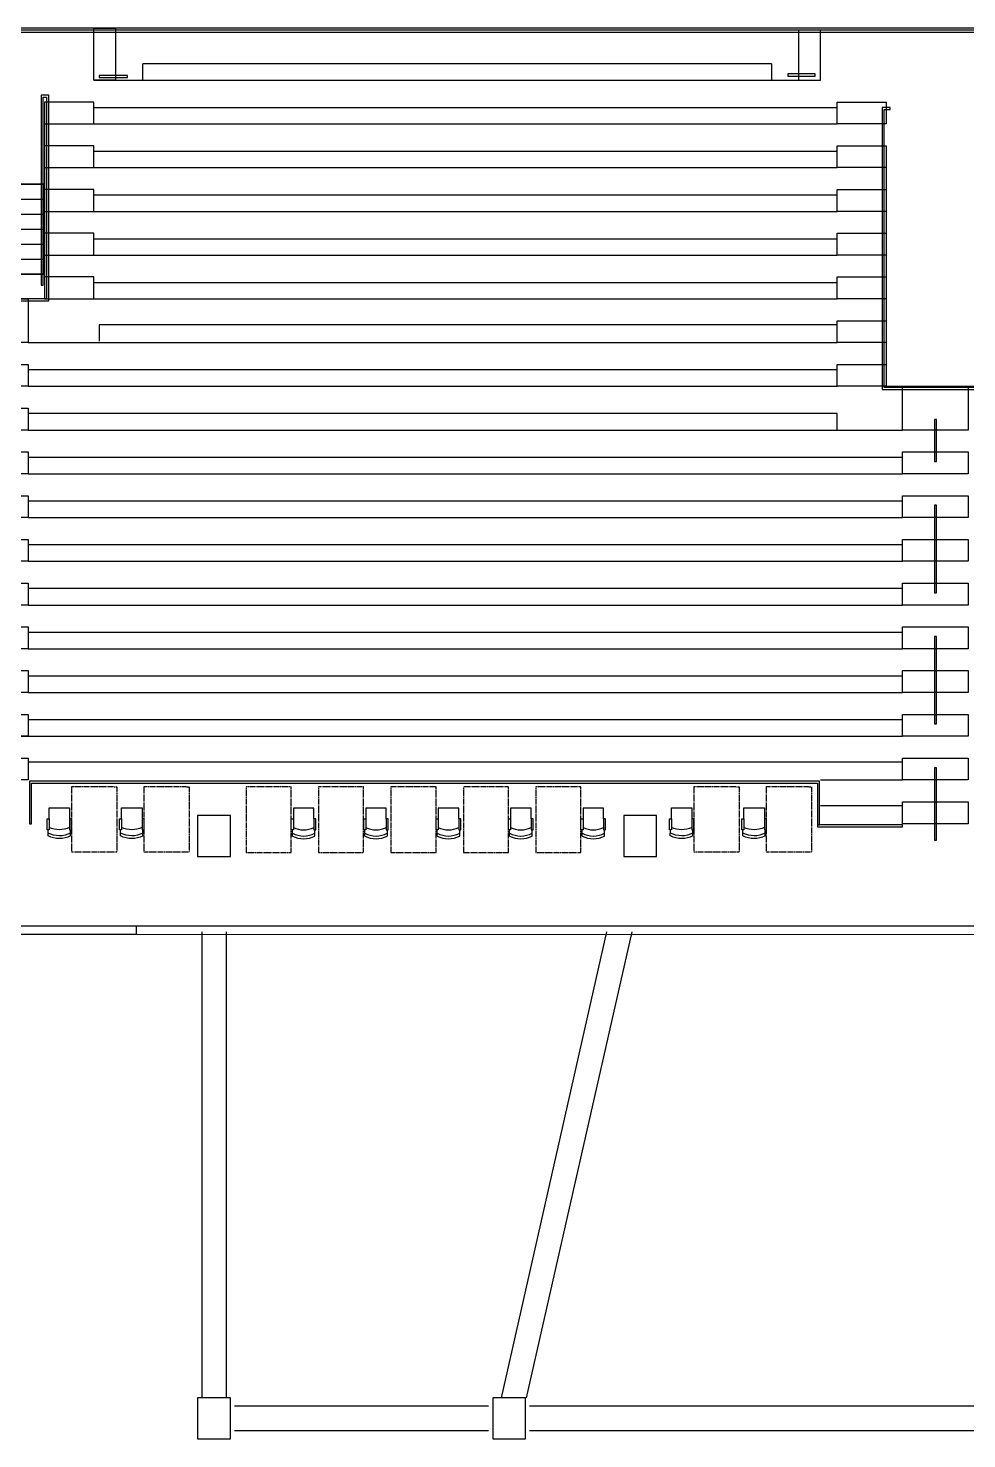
# Model space of a CAD drawing. Header units: inches. Extents: x -2562 to 2562, y 45 to 1163.
# Drawn here: x -1540 to -853, y 45 to 1077 of the extents above; entities that cross this region are included whole.
import ezdxf

# ---------------------------------------------------------------- set-up
doc = ezdxf.new("R2010")
doc.units = ezdxf.units.IN
doc.header["$LTSCALE"] = 10
doc.header["$MEASUREMENT"] = 0
doc.linetypes.add('HIDDEN2', pattern=[0.1875, 0.125, -0.0625])
doc.layers.get('0').update_dxf_attribs({"linetype": 'CONTINUOUS'})
doc.layers.add('A-FLOR', color=3, linetype='CONTINUOUS')
doc.layers.add('A-WALL', color=5, linetype='CONTINUOUS')

# ---------------------------------------------------------------- blocks, each defined once
blk = doc.blocks.new('WHCHCOMPlow')
for p, q in [((49.6, 32.4), (34.6, 32.4)), ((34.6, 32.4), (34.6, 24.5)), ((49.6, 24.5), (49.6, 32.4)), ((33.9, 12), (33.9, 16.5)), ((50.4, 12), (50.4, 16.5))]:
    blk.add_line(p, q)
at = {"linetype": 'HIDDEN2', "ltscale": 0.5}
blk.add_lwpolyline([(33, 0), (33, 48), (0, 48), (0, 0)], close=True, dxfattribs=at)
for points in [[(34.6, 16.5), (33.1, 16.5), (33.1, 24.5), (34.6, 24.5)], [(49.6, 16.5), (51.1, 16.5), (51.1, 24.5), (49.6, 24.5)]]:
    blk.add_lwpolyline(points, close=True)
for centre, radius, start, end in [((42.1, 30), 18, 242.7363, 297.2292), ((42.1, 28), 18, 242.7363, 297.2292), ((42.1, 33.9), 17.4, 244.4325, 295.5332)]:
    blk.add_arc(centre, radius, start, end)

msp = doc.modelspace()

# ---------------------------------------------------------------- linework, layer by layer
at = {"layer": 'A-FLOR', "linetype": 'Continuous', "lineweight": -3}
for p, q in [((2208, 1075.5), (-2208, 1075.5)), ((-2208, 1074), (2208, 1074)), ((-1467.4, 1042.5), (-1488, 1042.5)), ((-1488, 1042.5), (-1488, 1041)), ((-1467.4, 1041), (-1467.4, 1042.5)), ((-964, 1043.5), (-984, 1043.5)), ((-984, 1043.5), (-984, 1042)), ((-964, 1042), (-964, 1043.5)), ((-1488, 1041), (-1467.4, 1041)), ((-984, 1042), (-964, 1042)), ((-1525, 1028), (-1530.5, 1028)), ((-1530.5, 1028), (-1530.5, 889)), ((-1529, 889), (-1529, 1026.5)), ((-1529, 1026.5), (-1526.5, 1026.5)), ((-1526.5, 1026.5), (-1526.5, 879)), ((-1525, 877.5), (-1525, 1028)), ((-909.2, 1019), (-915, 1019)), ((-915, 1019), (-915, 812.7)), ((-913.5, 814.2), (-913.5, 1017.5)), ((-913.5, 1017.5), (-910.7, 1017.5)), ((-910.7, 1017.5), (-910.7, 1017.5)), ((-910.7, 1017.5), (-909.2, 1017.5)), ((-909.2, 1017.5), (-909.2, 1019)), ((-1530.5, 889), (-1529, 889)), ((-1603, 877.5), (-1525, 877.5)), ((-1526.5, 879), (-1601.5, 879)), ((-915, 812.7), (-837, 812.7)), ((-838.5, 814.2), (-913.5, 814.2)), ((-876.7, 790.7), (-876.7, 760)), ((-875.2, 790.7), (-876.7, 790.7)), ((-875.2, 760), (-875.2, 790.7)), ((-876.7, 760), (-875.2, 760)), ((-876.7, 728), (-876.7, 664)), ((-875.2, 728), (-876.7, 728)), ((-875.2, 664), (-875.2, 728)), ((-876.7, 664), (-875.2, 664)), ((-876.7, 632), (-876.7, 568)), ((-875.2, 632), (-876.7, 632)), ((-875.2, 568), (-875.2, 632)), ((-876.7, 568), (-875.2, 568)), ((-876.7, 536), (-876.7, 483)), ((-875.2, 536), (-876.7, 536)), ((-875.2, 483), (-875.2, 536)), ((-960.7, 526.2), (-1539.1, 526.2)), ((-1539.1, 526.2), (-1539.1, 495)), ((-1537.6, 495), (-1537.6, 524.7)), ((-1537.6, 524.7), (-962.2, 524.7)), ((-962.2, 524.7), (-962.2, 494.2)), ((-960.7, 494.2), (-960.7, 526.2)), ((-1539.1, 495), (-1537.6, 495)), ((-900.1, 494.2), (-962.2, 494.2)), ((-962.2, 494.2), (-962.2, 492.7)), ((-962.2, 494.2), (-960.7, 494.2)), ((-962.2, 492.7), (-900.1, 492.7)), ((-900.1, 492.7), (-900.1, 494.2)), ((-876.7, 483), (-875.2, 483))]:
    msp.add_line(p, q, dxfattribs=at)
at = {"layer": 'A-FLOR'}
for p, q in [((-976, 1039), (-976, 1075.5)), ((-960, 1039), (-960, 1075.5)), ((-996, 1051), (-1456, 1051)), ((-1456, 1039), (-1456, 1051)), ((-996, 1051), (-996, 1039)), ((-1492, 1039), (-960, 1039)), ((-1492, 1019), (-948, 1019)), ((-1492, 1007), (-948, 1007)), ((-1492, 987), (-948, 987)), ((-1492, 975), (-948, 975)), ((-1492, 955), (-948, 955)), ((-1492, 943), (-948, 943)), ((-1492, 923), (-948, 923)), ((-1492, 911), (-948, 911)), ((-1492, 891), (-948, 891)), ((-1492, 879), (-948, 879)), ((-912, 815), (-606.1, 815)), ((-960, 527), (-900, 527))]:
    msp.add_line(p, q, dxfattribs=at)
at = {"layer": 'A-FLOR', "linetype": 'Continuous', "lineweight": 35}
for p, q in [((-1528, 963, -306), (-1600, 963, -306)), ((-1528, 897, -306), (-1528, 963, -306)), ((-1600, 897, -306), (-1528, 897, -306))]:
    msp.add_line(p, q, dxfattribs=at)
at = {"layer": 'A-FLOR'}
for points in [[(2200, 1077), (-2200, 1077)], [(-1528, 1023), (-1528, 879), (-1600, 879), (-1600, 1023)], [(-912, 991), (-912, 815), (-840, 815), (-840, 1023)], [(-948, 860), (-1488, 860), (-1488, 848)], [(-1540, 847), (-948, 847)], [(-948, 827), (-1540, 827)], [(-1540, 815), (-948, 815)], [(-948, 783), (-948, 795), (-1540, 795)], [(-1540, 783), (-900, 783)], [(-900, 763), (-1540, 763)], [(-1540, 751), (-900, 751)], [(-900, 731), (-1540, 731)], [(-1540, 719), (-900, 719)], [(-900, 699), (-1540, 699)], [(-1540, 687), (-900, 687)], [(-900, 667), (-1540, 667)], [(-1540, 655), (-900, 655)], [(-900, 635), (-1540, 635)], [(-1540, 623), (-900, 623)], [(-900, 603), (-1540, 603)], [(-1540, 591), (-900, 591)], [(-900, 571), (-1540, 571)], [(-1591, 559), (-900, 559)], [(-900, 540), (-1540, 540)], [(-900, 508), (-960, 508)]]:
    msp.add_lwpolyline(points, dxfattribs=at)
for points in [[(-1476, 1077), (-1476, 1039), (-1492, 1039), (-1492, 1077)], [(-1492, 1023), (-1528, 1023), (-1528, 1007), (-1492, 1007)], [(-948, 1023), (-912, 1023), (-912, 1007), (-948, 1007)], [(-1492, 991), (-1528, 991), (-1528, 975), (-1492, 975)], [(-948, 991), (-912, 991), (-912, 975), (-948, 975)], [(-1492, 959), (-1528, 959), (-1528, 943), (-1492, 943)], [(-948, 959), (-912, 959), (-912, 943), (-948, 943)], [(-1492, 927), (-1528, 927), (-1528, 911), (-1492, 911)], [(-948, 927), (-912, 927), (-912, 911), (-948, 911)], [(-1492, 895), (-1528, 895), (-1528, 879), (-1492, 879)], [(-948, 895), (-912, 895), (-912, 879), (-948, 879)], [(-1588, 879), (-1540, 879), (-1540, 847), (-1588, 847)], [(-948, 863), (-912, 863), (-912, 847), (-948, 847)], [(-1588, 831), (-1540, 831), (-1540, 815), (-1588, 815)], [(-948, 831), (-912, 831), (-912, 815), (-948, 815)], [(-900, 815), (-852, 815), (-852, 783), (-900, 783)], [(-1588, 799), (-1540, 799), (-1540, 783), (-1588, 783)], [(-1588, 767), (-1540, 767), (-1540, 751), (-1588, 751)], [(-900, 767), (-852, 767), (-852, 751), (-900, 751)], [(-1588, 735), (-1540, 735), (-1540, 719), (-1588, 719)], [(-900, 735), (-852, 735), (-852, 719), (-900, 719)], [(-1588, 703), (-1540, 703), (-1540, 687), (-1588, 687)], [(-900, 703), (-852, 703), (-852, 687), (-900, 687)], [(-1588, 671), (-1540, 671), (-1540, 655), (-1588, 655)], [(-900, 671), (-852, 671), (-852, 655), (-900, 655)], [(-1588, 639), (-1540, 639), (-1540, 623), (-1588, 623)], [(-900, 639), (-852, 639), (-852, 623), (-900, 623)], [(-1588, 607), (-1540, 607), (-1540, 591), (-1588, 591)], [(-900, 607), (-852, 607), (-852, 591), (-900, 591)], [(-1588, 575), (-1540, 575), (-1540, 559), (-1588, 559)], [(-900, 575), (-852, 575), (-852, 559), (-900, 559)], [(-1588, 543), (-1540, 543), (-1540, 527), (-1588, 527)], [(-900, 543), (-852, 543), (-852, 527), (-900, 527)], [(-900, 511), (-852, 511), (-852, 495), (-900, 495)]]:
    msp.add_lwpolyline(points, close=True, dxfattribs=at)
at = {"layer": 'A-FLOR', "linetype": 'Continuous', "lineweight": -3, "extrusion": (0, 1, 0)}
for elevation in [963, 952, 941, 930, 919, 908, 897]:
    msp.add_lwpolyline([(1600, -306), (1528, -306)], dxfattribs=dict(at, elevation=elevation))
at = {"layer": 'A-WALL', "linetype": 'Continuous', "lineweight": 25}
for p, q in [((-1392, 501), (-1416, 501)), ((-1416, 501), (-1416, 471)), ((-1392, 471), (-1392, 501)), ((-1080, 501), (-1104, 501)), ((-1104, 501), (-1104, 471)), ((-1080, 471), (-1080, 501)), ((-1416, 471), (-1392, 471)), ((-1104, 471), (-1080, 471)), ((-1392, 75), (-1416, 75)), ((-1416, 75), (-1416, 45)), ((-1392, 45), (-1392, 75)), ((-1176, 75), (-1200, 75)), ((-1200, 75), (-1200, 45)), ((-1176, 45), (-1176, 75)), ((-1416, 45), (-1392, 45)), ((-1200, 45), (-1176, 45))]:
    msp.add_line(p, q, dxfattribs=at)
at = {"layer": 'A-WALL', "linetype": 'Continuous', "lineweight": -3}
for p, q in [((-1461, 420.1), (-2200, 420.1)), ((-2200, 414.1), (-1461, 414.1)), ((-1461, 420.1), (-1461, 414.1)), ((-408, 420), (-1461, 420.1)), ((-1461, 414.1), (-408, 414))]:
    msp.add_line(p, q, dxfattribs=at)
at = {"layer": 'A-WALL'}
for p, q in [((-1413, 416), (-1413, 75)), ((-1395, 416), (-1395, 75)), ((-1116.7, 416), (-1193.8, 75)), ((-1098.2, 416), (-1175.4, 75)), ((-1389, 69), (-1203, 69)), ((-1173, 69), (-792, 69)), ((-1389, 51), (-1203, 51)), ((-1173, 51), (-792, 51))]:
    msp.add_line(p, q, dxfattribs=at)

# ---------------------------------------------------------------- block references
at = {"layer": 'A-FLOR', "linetype": 'Continuous', "lineweight": -3, "extrusion": (0, 0, -1), "zscale": -1, "rotation": 0.03712335610774046}
for p in [(1475.1, 474.1, 306), (1422.1, 474.1, 306), (1019.6, 474.1, 306), (966.6, 474.1, 306)]:
    msp.add_blockref('WHCHCOMPlow', p, dxfattribs=at)
at = {"layer": 'A-FLOR', "linetype": 'Continuous', "lineweight": -3}
for p in [(-1380.5, 474, -306), (-1327.5, 474, -306), (-1274.5, 474, -306), (-1221.5, 474, -306), (-1168.5, 474, -306)]:
    msp.add_blockref('WHCHCOMPlow', p, dxfattribs=at)

doc.saveas('drawing.dxf')
